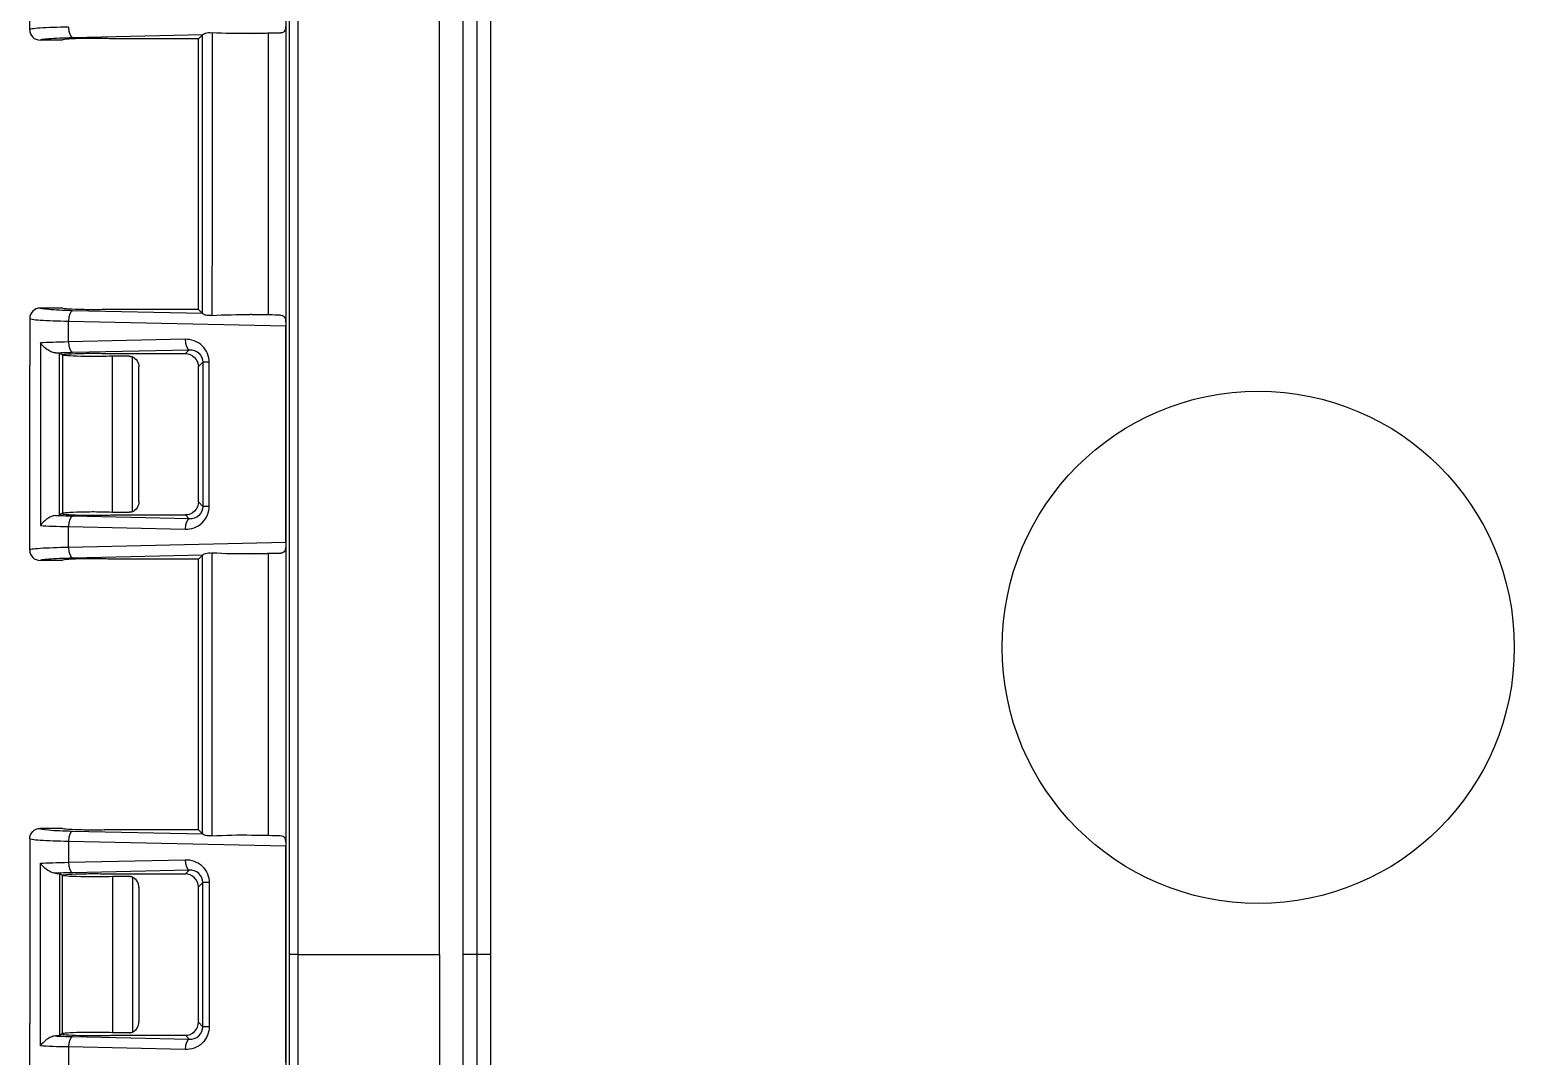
# Model space of a CAD drawing. Header units: millimetres. Extents: x 8 to 411, y -151 to 287.
# Drawn here: x 7.8 to 152.8, y 58.3 to 158.5 of the extents above; entities that cross this region are included whole.
import ezdxf

# ---------------------------------------------------------------- set-up
doc = ezdxf.new("R2010")
doc.units = ezdxf.units.MM
doc.layers.add('ProjItem', color=7, linetype='CONTINUOUS')

msp = doc.modelspace()

# ---------------------------------------------------------------- linework, layer by layer
at = {"layer": 'ProjItem'}
for p, q in [((47.8313, 68.2256), (47.8313, 231.947)), ((50.1442, 68.2256), (50.1442, 231.947)), ((51.4822, 231.947), (51.4822, 68.2256)), ((52.8202, 231.947), (52.8202, 68.2256)), ((7.82732, 158.524), (7.82732, 163.096)), ((12.0158, 157.761), (24.712, 158.043)), ((24.6949, 158.031), (24.2968, 157.633)), ((29.2867, 158.145), (32.3352, 158.213)), ((11.0023, 157.507), (8.84359, 157.507)), ((24.2968, 157.633), (15.9125, 157.633)), ((24.2968, 131.218), (24.2968, 157.633)), ((11.0023, 131.345), (8.84359, 131.345)), ((24.7119, 130.808), (12.0158, 131.091)), ((24.2968, 131.218), (15.9125, 131.218)), ((24.695, 130.82), (24.2968, 131.218)), ((32.3183, 130.639), (29.3605, 130.705)), ((7.82732, 130.327), (7.82732, 125.755)), ((11.6188, 130.076), (32.824, 129.604)), ((11.6188, 128.041), (11.6188, 130.076)), ((8.87275, 127.941), (8.87275, 110.11)), ((23.0126, 128.295), (11.6188, 128.041)), ((10.9907, 126.773), (10.7302, 126.929)), ((10.7302, 111.123), (10.7302, 126.929)), ((10.9907, 126.773), (11.0023, 126.773)), ((11.0139, 126.759), (10.9907, 126.773)), ((11.0139, 126.759), (11.0139, 111.293)), ((12.0158, 127.027), (23.4096, 127.28)), ((15.9125, 126.899), (23.0286, 126.899)), ((15.9125, 111.405), (15.9125, 126.646)), ((17.5268, 126.646), (15.9125, 126.646)), ((17.8515, 111.458), (17.8515, 126.593)), ((23.4096, 127.28), (23.0286, 126.899)), ((7.82732, 112.296), (7.82732, 125.755)), ((18.4865, 112.451), (18.4865, 125.6)), ((24.2968, 125.631), (24.7298, 126.064)), ((24.2968, 112.42), (24.2968, 125.631)), ((24.7298, 126.064), (24.7298, 111.987)), ((25.3474, 111.987), (25.3474, 126.064)), ((7.82732, 107.724), (7.82732, 112.296)), ((24.7298, 111.987), (24.2968, 112.42)), ((10.9907, 111.279), (10.7302, 111.123)), ((11.0139, 111.293), (10.9907, 111.279)), ((10.9907, 111.279), (11.0023, 111.279)), ((23.4096, 110.771), (12.0158, 111.025)), ((17.5268, 111.405), (15.9125, 111.405)), ((15.9125, 111.152), (23.0286, 111.152)), ((23.0286, 111.152), (23.4096, 110.771)), ((11.6188, 110.01), (23.0126, 109.757)), ((11.6188, 107.975), (11.6188, 110.01)), ((32.8234, 108.447), (11.6188, 107.975)), ((29.4302, 107.348), (32.3023, 107.412)), ((11.0023, 106.707), (8.84359, 106.707)), ((12.0158, 106.961), (24.7118, 107.243)), ((24.2968, 106.833), (15.9125, 106.833)), ((24.6951, 107.231), (24.2968, 106.833)), ((24.2968, 80.4181), (24.2968, 106.833)), ((11.0023, 80.5446), (8.84359, 80.5446)), ((12.0158, 80.2906), (24.7117, 80.0082)), ((24.2968, 80.4181), (15.9125, 80.4181)), ((24.2968, 80.4181), (24.6952, 80.0198)), ((29.4948, 79.9018), (32.2873, 79.8397)), ((7.82732, 79.5272), (7.82732, 74.9552)), ((32.8227, 78.8043), (11.6188, 79.276)), ((11.6188, 79.276), (11.6188, 77.2412)), ((8.87275, 59.3098), (8.87275, 77.1414)), ((11.6188, 77.2412), (23.0126, 77.4946)), ((10.9907, 75.9726), (10.7302, 76.1286)), ((10.7302, 76.1286), (10.7302, 60.3226)), ((10.9907, 75.9726), (11.0023, 75.9726)), ((11.0139, 75.9587), (10.9907, 75.9726)), ((11.0139, 60.4925), (11.0139, 75.9587)), ((23.4096, 76.48), (12.0158, 76.2266)), ((15.9125, 76.0991), (23.0286, 76.0991)), ((15.9125, 75.8461), (15.9125, 60.6051)), ((17.5268, 75.8461), (15.9125, 75.8461)), ((17.8515, 75.7931), (17.8515, 60.6581)), ((23.0286, 76.0991), (23.4096, 76.48)), ((7.82732, 74.9552), (7.82732, 61.496)), ((18.4865, 74.8001), (18.4865, 61.6511)), ((24.7298, 75.2637), (24.2968, 74.8308)), ((24.2968, 61.6204), (24.2968, 74.8308)), ((24.7298, 61.1875), (24.7298, 75.2637)), ((25.3474, 75.2637), (25.3474, 61.1875)), ((47.8313, 68.2256), (47.8313, -95.4954)), ((50.1442, -95.4952), (50.1442, 68.2256)), ((51.4822, 68.2256), (51.4822, -95.495)), ((52.8202, 68.2256), (52.8202, -95.4949)), ((7.82732, 56.924), (7.82732, 61.496)), ((24.2968, 61.6204), (24.7298, 61.1875)), ((10.9907, 60.4786), (10.7302, 60.3226)), ((11.0139, 60.4925), (10.9907, 60.4786)), ((10.9907, 60.4786), (11.0023, 60.4786)), ((12.0158, 60.2246), (23.4096, 59.9712)), ((17.5268, 60.6051), (15.9125, 60.6051)), ((15.9125, 60.3521), (23.0286, 60.3521)), ((23.4096, 59.9712), (23.0286, 60.3521)), ((23.0126, 58.9565), (11.6188, 59.21)), ((11.6188, 59.21), (11.6188, 57.1752))]:
    msp.add_line(p, q, dxfattribs=at)
msp.add_circle((127.758, 98.2256), 25, dxfattribs=at)
for centre, major_axis, start_param, end_param in [((12.0158, 158.775), (0.0226, -1.01575), 4.7037, 6.2263), ((12.0158, 130.076), (-0.0226, -1.01575), 3.19848, 4.72108), ((12.0158, 128.041), (0.0226, -1.01575), 4.7037, 6.2263), ((23.4096, 128.295), (0.0226, -1.01575), 4.7037, 6.2263), ((12.0158, 110.01), (-0.0226, -1.01575), 3.19848, 4.72108), ((23.4096, 109.757), (-0.0226, -1.01575), 3.19848, 4.72108), ((12.0158, 107.975), (0.0226, -1.01575), 4.7037, 6.2263), ((12.0158, 79.276), (0.0226, 1.01575), -6.2263, -4.7037), ((12.0158, 77.2412), (-0.0226, 1.01575), -4.72108, -3.19848), ((23.4096, 77.4946), (-0.0226, 1.01575), -4.72108, -3.19848), ((12.0158, 59.21), (0.0226, 1.01575), -6.2263, -4.7037), ((23.4096, 58.9565), (0.0226, 1.01575), -6.2263, -4.7037)]:
    msp.add_ellipse(centre, major_axis=major_axis, ratio=0.390649, start_param=start_param, end_param=end_param, dxfattribs=at)
for points, degree in [([(32.8298, 247.01), (32.8278, 157.617), (32.8304, 68.2253)], 2), ([(33.1889, 68.2256), (33.1886, 247.01)], 1), ([(24.6949, 158.031), (24.6997, 158.037), (24.712, 158.043)], 2), ([(24.695, 130.82), (24.6949, 158.031)], 1), ([(25.625, 158.227), (25.6232, 144.419), (25.6222, 130.623)], 2), ([(29.2867, 158.145), (28.0656, 158.128), (26.8437, 158.147), (25.625, 158.227)], 3), ([(31.1435, 158.171), (29.2867, 158.145)], 1), ([(32.3352, 158.213), (32.0343, 158.193), (31.6144, 158.178), (31.1435, 158.171)], 3), ([(31.1466, 130.679), (31.1435, 158.171)], 1), ([(24.695, 130.82), (24.6998, 130.814), (24.7119, 130.808)], 2), ([(25.6222, 130.623), (26.8654, 130.703), (28.1137, 130.722), (29.3605, 130.705)], 3), ([(31.1466, 130.679), (29.3605, 130.705)], 1), ([(32.3183, 130.639), (32.0192, 130.658), (31.6073, 130.672), (31.1466, 130.679)], 3), ([(32.8234, 108.447), (32.824, 129.604)], 1), ([(11.6188, 128.041), (10.521, 128.021), (9.52777, 127.985), (8.87275, 127.941)], 3), ([(10.3319, 126.966), (10.8068, 126.992), (11.3899, 127.013), (12.0158, 127.027)], 3), ([(10.7302, 126.929), (10.7103, 126.943), (10.5541, 126.958), (10.3319, 126.966)], 3), ([(17.5268, 126.646), (17.6936, 126.646), (17.8515, 126.593)], 2), ([(10.3319, 111.085), (10.5541, 111.093), (10.7103, 111.108), (10.7302, 111.123)], 3), ([(12.0158, 111.025), (11.3899, 111.038), (10.8068, 111.059), (10.3319, 111.085)], 3), ([(17.8515, 111.458), (17.6936, 111.405), (17.5268, 111.405)], 2), ([(8.87275, 110.11), (9.52777, 110.066), (10.521, 110.03), (11.6188, 110.01)], 3), ([(25.6197, 107.43), (25.616, 93.6229), (25.6178, 79.8201)], 2), ([(29.4302, 107.348), (28.1593, 107.33), (26.8862, 107.349), (25.6197, 107.43)], 3), ([(31.1494, 107.373), (29.4302, 107.348)], 1), ([(32.3023, 107.412), (32.005, 107.393), (31.6006, 107.379), (31.1494, 107.373)], 3), ([(31.1518, 79.8776), (31.1494, 107.373)], 1), ([(24.6951, 107.231), (24.6999, 107.237), (24.7118, 107.243)], 2), ([(24.6952, 80.0198), (24.6951, 107.231)], 1), ([(24.7117, 80.0082), (24.7, 80.014), (24.6952, 80.0198)], 2), ([(25.6178, 79.8201), (26.9073, 79.9014), (28.2017, 79.9197), (29.4948, 79.9018)], 3), ([(29.4948, 79.9018), (31.1518, 79.8776)], 1), ([(31.1518, 79.8776), (31.5923, 79.8713), (31.9925, 79.8579), (32.2873, 79.8397)], 3), ([(32.8226, 68.2253), (32.8227, 78.8043)], 1), ([(8.87275, 77.1414), (9.52777, 77.1849), (10.521, 77.221), (11.6188, 77.2412)], 3), ([(12.0158, 76.2266), (11.3899, 76.2127), (10.8068, 76.1919), (10.3319, 76.1664)], 3), ([(10.3319, 76.1664), (10.5541, 76.1579), (10.7103, 76.143), (10.7302, 76.1286)], 3), ([(17.8515, 75.7931), (17.6936, 75.8459), (17.5268, 75.8461)], 2), ([(32.8227, 57.6469), (32.8226, 68.2253)], 1), ([(32.8304, 68.2253), (32.8226, 68.2253)], 1), ([(32.8304, 68.2253), (32.8278, -21.1666), (32.8298, -110.558)], 2), ([(33.1886, -110.558), (33.1889, 68.2256)], 1), ([(51.4822, 68.2256), (51.0828, 68.2256), (50.6142, 68.2256), (50.1442, 68.2256)], 3), ([(52.8202, 68.2256), (52.3503, 68.2256), (51.8816, 68.2256), (51.4822, 68.2256)], 3), ([(10.7302, 60.3226), (10.7103, 60.3082), (10.5541, 60.2933), (10.3319, 60.2848)], 3), ([(10.3319, 60.2848), (10.8068, 60.2593), (11.3899, 60.2385), (12.0158, 60.2246)], 3), ([(17.5268, 60.6051), (17.6936, 60.6053), (17.8515, 60.6581)], 2), ([(11.6188, 59.21), (10.521, 59.2301), (9.52777, 59.2662), (8.87275, 59.3098)], 3)]:
    msp.add_open_spline(points, degree=degree, dxfattribs=at)
for points, knots in [([(34.0292, 247.042), (34.0276, 247.041), (34.0207, 246.926), (34.0084, 246.696), (33.9957, 246.467), (33.9931, 246.114), (33.9956, 245.647), (33.9964, 244.713), (33.9974, 243.313), (33.9987, 241.448), (34.0014, 237.717), (34.004, 232.122), (34.0065, 224.661), (34.0086, 217.631), (34.0102, 210.182), (34.0112, 202.313), (34.0129, 189.258), (34.0129, 174.36), (34.0113, 157.618), (34.0086, 127.84), (33.9983, 98.0311), (34.0001, 68.2256)], [0, 0, 0, 0, 0.015625, 0.015625, 0.015625, 0.03125, 0.03125, 0.03125, 0.0625, 0.0625, 0.0625, 0.125, 0.125, 0.125, 0.25, 0.25, 0.25, 0.5, 0.5, 0.5, 1, 1, 1, 1]), ([(11.6188, 158.775), (10.564, 158.756), (9.54779, 158.721), (8.86105, 158.675), (8.51409, 158.651), (8.25375, 158.627), (8.08003, 158.601), (7.90934, 158.575), (7.82511, 158.549), (7.82732, 158.524)], [0.401426, 0.401426, 0.401426, 0.401426, 0.986111, 0.986111, 0.986111, 1.27845, 1.27845, 1.27845, 1.5708, 1.5708, 1.5708, 1.5708]), ([(7.82732, 158.524), (7.82611, 158.257), (7.9361, 157.993), (8.12454, 157.805), (8.31185, 157.617), (8.57503, 157.507), (8.84359, 157.507)], [0, 0, 0, 0, 0.000794216, 0.000794216, 0.000794216, 0.00158843, 0.00158843, 0.00158843, 0.00158843]), ([(24.712, 158.043), (24.7387, 158.053), (24.8149, 158.139), (24.9878, 158.194), (25.1603, 158.25), (25.3971, 158.245), (25.625, 158.227)], [0, 0, 0, 0, 0.000709638, 0.000709638, 0.000709638, 0.00141928, 0.00141928, 0.00141928, 0.00141928]), ([(32.8246, 159.247), (32.8244, 159.087), (32.8223, 158.928), (32.8125, 158.789), (32.804, 158.65), (32.7824, 158.536), (32.7477, 158.448), (32.6758, 158.275), (32.5349, 158.226), (32.3352, 158.213)], [0, 0, 0, 0, 0.000477006, 0.000477006, 0.000477006, 0.000954013, 0.000954013, 0.000954013, 0.00190803, 0.00190803, 0.00190803, 0.00190803]), ([(8.84359, 157.507), (8.82829, 157.557), (9.11033, 157.613), (9.69366, 157.659), (10.2691, 157.705), (11.1264, 157.741), (12.0158, 157.761)], [4.70218, 4.70218, 4.70218, 4.70218, 5.29197, 5.29197, 5.29197, 5.88176, 5.88176, 5.88176, 5.88176]), ([(15.9125, 157.633), (15.5538, 157.648), (15.0699, 157.66), (14.4968, 157.665), (13.9276, 157.669), (13.2746, 157.665), (12.706, 157.65), (12.1347, 157.635), (11.6688, 157.611), (11.3906, 157.585), (11.1074, 157.558), (11.0013, 157.53), (11.0023, 157.507)], [5.62592, 5.62592, 5.62592, 5.62592, 6.18294, 6.18294, 6.18294, 6.73995, 6.73995, 6.73995, 7.29697, 7.29697, 7.29697, 7.85398, 7.85398, 7.85398, 7.85398]), ([(8.84359, 131.345), (8.57621, 131.346), (8.31263, 131.235), (8.12505, 131.047), (7.93763, 130.859), (7.82732, 130.596), (7.82732, 130.327)], [0, 0, 0, 0, 0.000794215, 0.000794215, 0.000794215, 0.00158843, 0.00158843, 0.00158843, 0.00158843]), ([(12.0158, 131.091), (11.1264, 131.11), (10.2691, 131.146), (9.69366, 131.192), (9.11033, 131.239), (8.82829, 131.294), (8.84359, 131.345)], [3.54302, 3.54302, 3.54302, 3.54302, 4.13281, 4.13281, 4.13281, 4.7226, 4.7226, 4.7226, 4.7226]), ([(15.9125, 131.218), (15.5538, 131.204), (15.0699, 131.191), (14.4968, 131.187), (13.9276, 131.182), (13.2746, 131.186), (12.706, 131.201), (12.1347, 131.216), (11.6688, 131.24), (11.3906, 131.267), (11.1074, 131.293), (11.0013, 131.321), (11.0023, 131.345)], [2.48433, 2.48433, 2.48433, 2.48433, 3.04134, 3.04134, 3.04134, 3.59836, 3.59836, 3.59836, 4.15537, 4.15537, 4.15537, 4.71239, 4.71239, 4.71239, 4.71239]), ([(25.6222, 130.623), (25.3957, 130.605), (25.1599, 130.6), (24.988, 130.657), (24.8163, 130.711), (24.7383, 130.798), (24.7119, 130.808)], [0, 0, 0, 0, 0.000711741, 0.000711741, 0.000711741, 0.00142348, 0.00142348, 0.00142348, 0.00142348]), ([(32.3183, 130.639), (32.5212, 130.626), (32.6685, 130.578), (32.7426, 130.405), (32.7786, 130.319), (32.8013, 130.206), (32.8108, 130.065), (32.8205, 129.924), (32.8249, 129.77), (32.824, 129.604)], [0, 0, 0, 0, 0.000959572, 0.000959572, 0.000959572, 0.00143936, 0.00143936, 0.00143936, 0.00191914, 0.00191914, 0.00191914, 0.00191914]), ([(7.82732, 130.327), (7.82511, 130.302), (7.90934, 130.276), (8.08003, 130.25), (8.25375, 130.224), (8.51409, 130.2), (8.86105, 130.177), (9.54779, 130.131), (10.564, 130.095), (11.6188, 130.076)], [1.5708, 1.5708, 1.5708, 1.5708, 1.86314, 1.86314, 1.86314, 2.15548, 2.15548, 2.15548, 2.74017, 2.74017, 2.74017, 2.74017]), ([(10.3319, 126.966), (10.2001, 126.972), (10.0493, 127.015), (9.90148, 127.08), (9.75252, 127.146), (9.6118, 127.227), (9.47933, 127.323), (9.2189, 127.508), (9.00848, 127.727), (8.87275, 127.941)], [0, 0, 0, 0, 0.000488056, 0.000488056, 0.000488056, 0.000976112, 0.000976112, 0.000976112, 0.00195222, 0.00195222, 0.00195222, 0.00195222]), ([(25.3474, 126.064), (25.3477, 126.333), (25.2976, 126.622), (25.1835, 126.901), (25.0704, 127.18), (24.8923, 127.446), (24.6639, 127.663), (24.4363, 127.881), (24.1602, 128.049), (23.8726, 128.154), (23.5849, 128.259), (23.2878, 128.301), (23.0126, 128.295)], [3.03484, 3.03484, 3.03484, 3.03484, 3.42686, 3.42686, 3.42686, 3.81887, 3.81887, 3.81887, 4.21089, 4.21089, 4.21089, 4.6029, 4.6029, 4.6029, 4.6029]), ([(11.0023, 126.773), (11.0013, 126.796), (11.1074, 126.824), (11.3906, 126.851), (11.6688, 126.877), (12.1347, 126.901), (12.706, 126.916), (13.2746, 126.931), (13.9276, 126.935), (14.4968, 126.931), (15.0699, 126.926), (15.5538, 126.914), (15.9125, 126.899)], [4.71239, 4.71239, 4.71239, 4.71239, 5.2694, 5.2694, 5.2694, 5.82642, 5.82642, 5.82642, 6.38343, 6.38343, 6.38343, 6.94045, 6.94045, 6.94045, 6.94045]), ([(15.9125, 126.646), (15.5616, 126.632), (15.0943, 126.62), (14.5458, 126.615), (14.0007, 126.61), (13.379, 126.613), (12.8266, 126.626), (12.2722, 126.639), (11.804, 126.661), (11.5029, 126.685), (11.1973, 126.709), (11.0517, 126.735), (11.0139, 126.759)], [2.48433, 2.48433, 2.48433, 2.48433, 3.01953, 3.01953, 3.01953, 3.55473, 3.55473, 3.55473, 4.08992, 4.08992, 4.08992, 4.62512, 4.62512, 4.62512, 4.62512]), ([(17.8515, 126.593), (18.0237, 126.523), (18.195, 126.384), (18.3114, 126.2), (18.4294, 126.018), (18.4877, 125.797), (18.4865, 125.6)], [4.97913, 4.97913, 4.97913, 4.97913, 5.60013, 5.60013, 5.60013, 6.22113, 6.22113, 6.22113, 6.22113]), ([(23.0286, 126.899), (23.3264, 126.903), (23.6778, 126.78), (23.9256, 126.528), (24.1777, 126.28), (24.3009, 125.929), (24.2968, 125.631)], [2.35756, 2.35756, 2.35756, 2.35756, 3.14159, 3.14159, 3.14159, 3.92562, 3.92562, 3.92562, 3.92562]), ([(23.4096, 127.28), (23.7203, 127.297), (24.0866, 127.189), (24.3445, 126.947), (24.6069, 126.709), (24.7347, 126.362), (24.7298, 126.064)], [1.68029, 1.68029, 1.68029, 1.68029, 2.46431, 2.46431, 2.46431, 3.24834, 3.24834, 3.24834, 3.24834]), ([(25.3474, 126.064), (25.1734, 126.064), (25.0212, 126.064), (24.9121, 126.064), (24.8041, 126.064), (24.7403, 126.064), (24.7298, 126.064)], [1.97222, 1.97222, 1.97222, 1.97222, 2.53073, 2.53073, 2.53073, 3.08923, 3.08923, 3.08923, 3.08923]), ([(18.4865, 112.451), (18.4877, 112.254), (18.4294, 112.033), (18.3114, 111.851), (18.195, 111.667), (18.0237, 111.529), (17.8515, 111.458)], [0.0620551, 0.0620551, 0.0620551, 0.0620551, 0.683054, 0.683054, 0.683054, 1.30405, 1.30405, 1.30405, 1.30405]), ([(23.0126, 109.757), (23.2878, 109.75), (23.5849, 109.792), (23.8726, 109.898), (24.1602, 110.002), (24.4363, 110.17), (24.6639, 110.388), (24.8923, 110.606), (25.0704, 110.872), (25.1835, 111.15), (25.2976, 111.429), (25.3477, 111.718), (25.3474, 111.987)], [1.68029, 1.68029, 1.68029, 1.68029, 2.0723, 2.0723, 2.0723, 2.46431, 2.46431, 2.46431, 2.85633, 2.85633, 2.85633, 3.24834, 3.24834, 3.24834, 3.24834]), ([(24.2968, 112.42), (24.3009, 112.123), (24.1777, 111.771), (23.9256, 111.523), (23.6778, 111.271), (23.3264, 111.148), (23.0286, 111.152)], [2.35756, 2.35756, 2.35756, 2.35756, 3.14159, 3.14159, 3.14159, 3.92562, 3.92562, 3.92562, 3.92562]), ([(24.7298, 111.987), (24.7347, 111.689), (24.6069, 111.342), (24.3445, 111.105), (24.0866, 110.863), (23.7203, 110.754), (23.4096, 110.771)], [3.03484, 3.03484, 3.03484, 3.03484, 3.81887, 3.81887, 3.81887, 4.6029, 4.6029, 4.6029, 4.6029]), ([(25.3474, 111.987), (25.1734, 111.987), (25.0212, 111.987), (24.9121, 111.987), (24.8041, 111.987), (24.7403, 111.987), (24.7298, 111.987)], [1.97222, 1.97222, 1.97222, 1.97222, 2.53073, 2.53073, 2.53073, 3.08923, 3.08923, 3.08923, 3.08923]), ([(10.3319, 111.085), (10.2001, 111.08), (10.0493, 111.036), (9.90148, 110.971), (9.75252, 110.905), (9.6118, 110.824), (9.47933, 110.729), (9.2189, 110.543), (9.00848, 110.324), (8.87275, 110.11)], [0, 0, 0, 0, 0.000488056, 0.000488056, 0.000488056, 0.000976112, 0.000976112, 0.000976112, 0.00195222, 0.00195222, 0.00195222, 0.00195222]), ([(11.0023, 111.279), (11.0013, 111.255), (11.1074, 111.227), (11.3906, 111.201), (11.6688, 111.174), (12.1347, 111.15), (12.706, 111.135), (13.2746, 111.12), (13.9276, 111.116), (14.4968, 111.121), (15.0699, 111.125), (15.5538, 111.138), (15.9125, 111.152)], [1.5708, 1.5708, 1.5708, 1.5708, 2.12781, 2.12781, 2.12781, 2.68483, 2.68483, 2.68483, 3.24184, 3.24184, 3.24184, 3.79886, 3.79886, 3.79886, 3.79886]), ([(15.9125, 111.405), (15.5616, 111.419), (15.0943, 111.431), (14.5458, 111.436), (14.0007, 111.441), (13.379, 111.438), (12.8266, 111.425), (12.2722, 111.412), (11.804, 111.391), (11.5029, 111.366), (11.1973, 111.342), (11.0517, 111.316), (11.0139, 111.293)], [5.62592, 5.62592, 5.62592, 5.62592, 6.16112, 6.16112, 6.16112, 6.69632, 6.69632, 6.69632, 7.23152, 7.23152, 7.23152, 7.76672, 7.76672, 7.76672, 7.76672]), ([(11.6188, 107.975), (10.564, 107.956), (9.54779, 107.921), (8.86105, 107.875), (8.51409, 107.851), (8.25375, 107.827), (8.08003, 107.801), (7.90934, 107.775), (7.82511, 107.749), (7.82732, 107.724)], [0.401426, 0.401426, 0.401426, 0.401426, 0.986111, 0.986111, 0.986111, 1.27845, 1.27845, 1.27845, 1.5708, 1.5708, 1.5708, 1.5708]), ([(7.82732, 107.724), (7.82611, 107.457), (7.9361, 107.193), (8.12454, 107.005), (8.31185, 106.817), (8.57503, 106.707), (8.84359, 106.707)], [0, 0, 0, 0, 0.000794216, 0.000794216, 0.000794216, 0.00158843, 0.00158843, 0.00158843, 0.00158843]), ([(24.7118, 107.243), (24.738, 107.253), (24.8132, 107.339), (24.985, 107.394), (25.1563, 107.452), (25.3929, 107.448), (25.6197, 107.43)], [0, 0, 0, 0, 0.000708911, 0.000708911, 0.000708911, 0.00141782, 0.00141782, 0.00141782, 0.00141782]), ([(32.8234, 108.447), (32.8232, 108.285), (32.8205, 108.124), (32.8093, 107.985), (32.7993, 107.844), (32.7754, 107.731), (32.7376, 107.643), (32.6596, 107.471), (32.5104, 107.425), (32.3023, 107.412)], [0, 0, 0, 0, 0.000482868, 0.000482868, 0.000482868, 0.000965737, 0.000965737, 0.000965737, 0.00193147, 0.00193147, 0.00193147, 0.00193147]), ([(8.84359, 106.707), (8.82829, 106.757), (9.11033, 106.813), (9.69366, 106.859), (10.2691, 106.905), (11.1264, 106.941), (12.0158, 106.961)], [4.70218, 4.70218, 4.70218, 4.70218, 5.29197, 5.29197, 5.29197, 5.88176, 5.88176, 5.88176, 5.88176]), ([(15.9125, 106.833), (15.5538, 106.848), (15.0699, 106.86), (14.4968, 106.865), (13.9276, 106.869), (13.2746, 106.865), (12.706, 106.85), (12.1347, 106.835), (11.6688, 106.811), (11.3906, 106.785), (11.1074, 106.758), (11.0013, 106.73), (11.0023, 106.707)], [5.62592, 5.62592, 5.62592, 5.62592, 6.18294, 6.18294, 6.18294, 6.73995, 6.73995, 6.73995, 7.29697, 7.29697, 7.29697, 7.85398, 7.85398, 7.85398, 7.85398]), ([(7.82732, 79.5272), (7.82611, 79.7945), (7.9361, 80.0582), (8.12454, 80.2461), (8.31185, 80.4339), (8.57503, 80.5446), (8.84359, 80.5446)], [0, 0, 0, 0, 0.000794216, 0.000794216, 0.000794216, 0.00158843, 0.00158843, 0.00158843, 0.00158843]), ([(8.84359, 80.5446), (8.82829, 80.4941), (9.11033, 80.4386), (9.69366, 80.3924), (10.2691, 80.3458), (11.1264, 80.3101), (12.0158, 80.2906)], [4.70218, 4.70218, 4.70218, 4.70218, 5.29197, 5.29197, 5.29197, 5.88176, 5.88176, 5.88176, 5.88176]), ([(15.9125, 80.4181), (15.5538, 80.4036), (15.0699, 80.391), (14.4968, 80.3866), (13.9276, 80.382), (13.2746, 80.3864), (12.706, 80.4012), (12.1347, 80.4158), (11.6688, 80.4402), (11.3906, 80.4666), (11.1074, 80.4931), (11.0013, 80.5208), (11.0023, 80.5446)], [5.62592, 5.62592, 5.62592, 5.62592, 6.18294, 6.18294, 6.18294, 6.73995, 6.73995, 6.73995, 7.29697, 7.29697, 7.29697, 7.85398, 7.85398, 7.85398, 7.85398]), ([(25.6178, 79.8201), (25.3917, 79.8026), (25.1564, 79.7991), (24.9855, 79.8561), (24.8148, 79.9112), (24.7377, 79.9978), (24.7117, 80.0082)], [0, 0, 0, 0, 0.000711009, 0.000711009, 0.000711009, 0.00142202, 0.00142202, 0.00142202, 0.00142202]), ([(32.2873, 79.8397), (32.498, 79.8271), (32.6533, 79.7809), (32.7331, 79.6097), (32.7722, 79.5229), (32.797, 79.4093), (32.8077, 79.2688), (32.8196, 79.1283), (32.8225, 78.9675), (32.8227, 78.8043)], [0, 0, 0, 0, 0.000971204, 0.000971204, 0.000971204, 0.00145681, 0.00145681, 0.00145681, 0.00194241, 0.00194241, 0.00194241, 0.00194241]), ([(11.6188, 79.276), (10.564, 79.2953), (9.54779, 79.3307), (8.86105, 79.3766), (8.51409, 79.3997), (8.25375, 79.4242), (8.08003, 79.4502), (7.90934, 79.4762), (7.82511, 79.5018), (7.82732, 79.5272)], [0.401426, 0.401426, 0.401426, 0.401426, 0.986111, 0.986111, 0.986111, 1.27845, 1.27845, 1.27845, 1.5708, 1.5708, 1.5708, 1.5708]), ([(10.3319, 76.1664), (10.2001, 76.1717), (10.0493, 76.2152), (9.90148, 76.2799), (9.75252, 76.3464), (9.6118, 76.4273), (9.47933, 76.5226), (9.2189, 76.7082), (9.00848, 76.9268), (8.87275, 77.1414)], [0, 0, 0, 0, 0.000488056, 0.000488056, 0.000488056, 0.000976112, 0.000976112, 0.000976112, 0.00195222, 0.00195222, 0.00195222, 0.00195222]), ([(23.0126, 77.4946), (23.2878, 77.5011), (23.5849, 77.4587), (23.8726, 77.3536), (24.1602, 77.2493), (24.4363, 77.0814), (24.6639, 76.8631), (24.8923, 76.6457), (25.0704, 76.3796), (25.1835, 76.101), (25.2976, 75.8222), (25.3477, 75.5328), (25.3474, 75.2637)], [1.68029, 1.68029, 1.68029, 1.68029, 2.0723, 2.0723, 2.0723, 2.46431, 2.46431, 2.46431, 2.85633, 2.85633, 2.85633, 3.24834, 3.24834, 3.24834, 3.24834]), ([(11.0023, 75.9726), (11.0013, 75.9964), (11.1074, 76.0241), (11.3906, 76.0506), (11.6688, 76.077), (12.1347, 76.1014), (12.706, 76.116), (13.2746, 76.1308), (13.9276, 76.1352), (14.4968, 76.1306), (15.0699, 76.1262), (15.5538, 76.1136), (15.9125, 76.0991)], [1.5708, 1.5708, 1.5708, 1.5708, 2.12781, 2.12781, 2.12781, 2.68483, 2.68483, 2.68483, 3.24184, 3.24184, 3.24184, 3.79886, 3.79886, 3.79886, 3.79886]), ([(15.9125, 75.8461), (15.5616, 75.8319), (15.0943, 75.8197), (14.5458, 75.815), (14.0007, 75.8101), (13.379, 75.8135), (12.8266, 75.8263), (12.2722, 75.8389), (11.804, 75.8606), (11.5029, 75.8849), (11.1973, 75.9092), (11.0517, 75.9355), (11.0139, 75.9587)], [5.62592, 5.62592, 5.62592, 5.62592, 6.16112, 6.16112, 6.16112, 6.69632, 6.69632, 6.69632, 7.23152, 7.23152, 7.23152, 7.76672, 7.76672, 7.76672, 7.76672]), ([(18.4865, 74.8001), (18.4877, 74.997), (18.4294, 75.2177), (18.3114, 75.4004), (18.195, 75.5843), (18.0237, 75.7226), (17.8515, 75.7931)], [0.0620551, 0.0620551, 0.0620551, 0.0620551, 0.683054, 0.683054, 0.683054, 1.30405, 1.30405, 1.30405, 1.30405]), ([(24.2968, 74.8308), (24.3009, 75.1286), (24.1777, 75.4801), (23.9256, 75.7278), (23.6778, 75.9799), (23.3264, 76.1031), (23.0286, 76.0991)], [2.35756, 2.35756, 2.35756, 2.35756, 3.14159, 3.14159, 3.14159, 3.92562, 3.92562, 3.92562, 3.92562]), ([(24.7298, 75.2637), (24.7347, 75.5624), (24.6069, 75.9093), (24.3445, 76.1467), (24.0866, 76.3886), (23.7203, 76.497), (23.4096, 76.48)], [3.03484, 3.03484, 3.03484, 3.03484, 3.81887, 3.81887, 3.81887, 4.6029, 4.6029, 4.6029, 4.6029]), ([(25.3474, 75.2637), (25.1734, 75.2637), (25.0212, 75.2637), (24.9121, 75.2637), (24.8041, 75.2637), (24.7403, 75.2637), (24.7298, 75.2637)], [1.97222, 1.97222, 1.97222, 1.97222, 2.53073, 2.53073, 2.53073, 3.08923, 3.08923, 3.08923, 3.08923]), ([(34.0001, 68.2256), (33.7727, 68.2256), (33.5165, 68.2256), (33.372, 68.2256), (33.2228, 68.2256), (33.1933, 68.2256), (33.1889, 68.2256)], [0, 0, 0, 0, 0.5, 0.5, 0.5, 1, 1, 1, 1]), ([(34.0001, 68.2256), (34.0016, 38.4199), (34.0119, 8.61326), (34.0113, -21.1665), (34.0109, -32.3343), (34.0133, -47.2397), (34.0112, -65.8623), (34.0102, -73.7307), (34.0086, -81.18), (34.0065, -88.2101), (34.004, -95.6708), (34.0014, -101.266), (33.9987, -104.997), (33.9974, -106.862), (33.9964, -108.262), (33.9956, -109.196), (33.9931, -109.663), (33.9957, -110.016), (34.0084, -110.245), (34.0207, -110.474), (34.0276, -110.59), (34.0292, -110.59)], [0, 0, 0, 0, 0.5, 0.5, 0.5, 0.75, 0.75, 0.75, 0.875, 0.875, 0.875, 0.9375, 0.9375, 0.9375, 0.96875, 0.96875, 0.96875, 0.984375, 0.984375, 0.984375, 1, 1, 1, 1]), ([(34.0001, 68.2256), (35.5764, 68.2256), (37.1985, 68.2256), (38.795, 68.2256), (40.3872, 68.2256), (41.9352, 68.2256), (43.2454, 68.2256), (44.5599, 68.2256), (45.6181, 68.2256), (46.3481, 68.2256), (46.7159, 68.2256), (47.006, 68.2256), (47.2405, 68.2256), (47.4761, 68.2256), (47.6555, 68.2256), (47.8313, 68.2256)], [0.0396305, 0.0396305, 0.0396305, 0.0396305, 0.279723, 0.279723, 0.279723, 0.519815, 0.519815, 0.519815, 0.759908, 0.759908, 0.759908, 0.879954, 0.879954, 0.879954, 1, 1, 1, 1]), ([(37.6793, 68.2256), (38.9363, 68.2256), (40.1932, 68.2256), (41.4501, 68.2256), (43.4264, 68.2256), (45.3866, 68.2256), (47.4332, 68.2256), (47.5638, 68.2256), (47.6965, 68.2256), (47.8313, 68.2256)], [0.00232581, 0.00232581, 0.00232581, 0.00232581, 0.00637032, 0.00637032, 0.00637032, 0.0127263, 0.0127263, 0.0127263, 0.0131325, 0.0131325, 0.0131325, 0.0131325]), ([(17.8515, 60.6581), (18.0237, 60.7286), (18.195, 60.8669), (18.3114, 61.0508), (18.4294, 61.2335), (18.4877, 61.4542), (18.4865, 61.6511)], [4.97913, 4.97913, 4.97913, 4.97913, 5.60013, 5.60013, 5.60013, 6.22113, 6.22113, 6.22113, 6.22113]), ([(25.3474, 61.1875), (25.3477, 60.9184), (25.2976, 60.629), (25.1835, 60.3502), (25.0704, 60.0716), (24.8923, 59.8055), (24.6639, 59.5881), (24.4363, 59.3698), (24.1602, 59.2019), (23.8726, 59.0976), (23.5849, 58.9925), (23.2878, 58.9501), (23.0126, 58.9565)], [3.03484, 3.03484, 3.03484, 3.03484, 3.42686, 3.42686, 3.42686, 3.81887, 3.81887, 3.81887, 4.21089, 4.21089, 4.21089, 4.6029, 4.6029, 4.6029, 4.6029]), ([(23.0286, 60.3521), (23.3264, 60.3481), (23.6778, 60.4713), (23.9256, 60.7234), (24.1777, 60.9711), (24.3009, 61.3226), (24.2968, 61.6204)], [2.35756, 2.35756, 2.35756, 2.35756, 3.14159, 3.14159, 3.14159, 3.92562, 3.92562, 3.92562, 3.92562]), ([(23.4096, 59.9712), (23.7203, 59.9542), (24.0866, 60.0626), (24.3445, 60.3045), (24.6069, 60.5419), (24.7347, 60.8888), (24.7298, 61.1875)], [1.68029, 1.68029, 1.68029, 1.68029, 2.46431, 2.46431, 2.46431, 3.24834, 3.24834, 3.24834, 3.24834]), ([(25.3474, 61.1875), (25.1734, 61.1875), (25.0212, 61.1875), (24.9121, 61.1875), (24.8041, 61.1875), (24.7403, 61.1875), (24.7298, 61.1875)], [1.97222, 1.97222, 1.97222, 1.97222, 2.53073, 2.53073, 2.53073, 3.08923, 3.08923, 3.08923, 3.08923]), ([(10.3319, 60.2848), (10.2001, 60.2795), (10.0493, 60.236), (9.90148, 60.1713), (9.75252, 60.1048), (9.6118, 60.0239), (9.47933, 59.9286), (9.2189, 59.743), (9.00848, 59.5244), (8.87275, 59.3098)], [0, 0, 0, 0, 0.000488056, 0.000488056, 0.000488056, 0.000976112, 0.000976112, 0.000976112, 0.00195222, 0.00195222, 0.00195222, 0.00195222]), ([(11.0023, 60.4786), (11.0013, 60.4548), (11.1074, 60.4271), (11.3906, 60.4006), (11.6688, 60.3742), (12.1347, 60.3498), (12.706, 60.3352), (13.2746, 60.3204), (13.9276, 60.316), (14.4968, 60.3206), (15.0699, 60.325), (15.5538, 60.3376), (15.9125, 60.3521)], [4.71239, 4.71239, 4.71239, 4.71239, 5.2694, 5.2694, 5.2694, 5.82642, 5.82642, 5.82642, 6.38343, 6.38343, 6.38343, 6.94045, 6.94045, 6.94045, 6.94045]), ([(15.9125, 60.6051), (15.5616, 60.6193), (15.0943, 60.6315), (14.5458, 60.6362), (14.0007, 60.6411), (13.379, 60.6377), (12.8266, 60.6249), (12.2722, 60.6123), (11.804, 60.5906), (11.5029, 60.5663), (11.1973, 60.542), (11.0517, 60.5157), (11.0139, 60.4925)], [2.48433, 2.48433, 2.48433, 2.48433, 3.01953, 3.01953, 3.01953, 3.55473, 3.55473, 3.55473, 4.08992, 4.08992, 4.08992, 4.62512, 4.62512, 4.62512, 4.62512])]:
    msp.add_open_spline(points, degree=3, knots=knots, dxfattribs=at)

doc.saveas('drawing.dxf')
